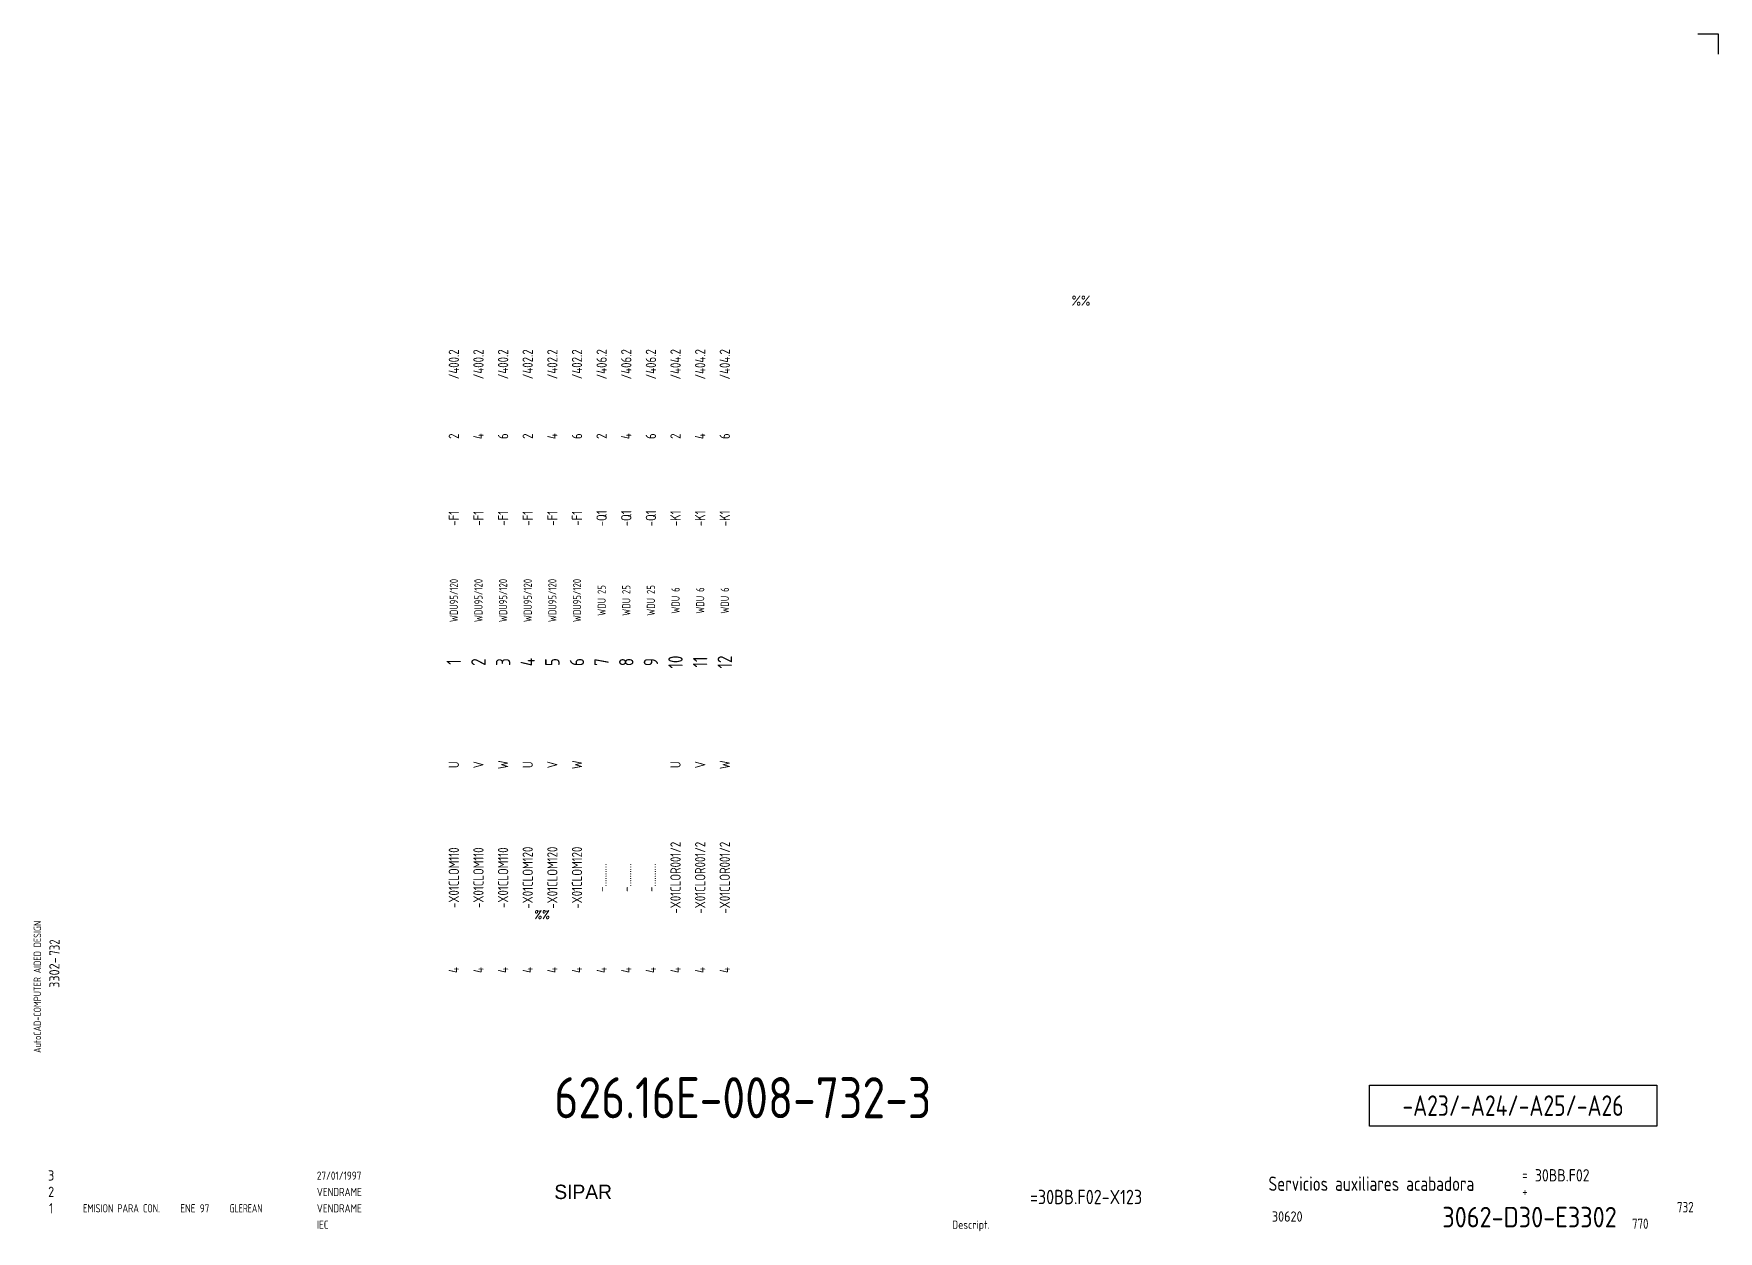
# Model space of a CAD drawing. Extents: x 10 to 420, y 5 to 297.
import ezdxf
from ezdxf.enums import TextEntityAlignment as Align

# ---------------------------------------------------------------- set-up
doc = ezdxf.new("R2010")
doc.units = 0
doc.header["$LTSCALE"] = 8
doc.header["$MEASUREMENT"] = 0
doc.layers.get('0').update_dxf_attribs({"linetype": 'CONTINUOUS'})
doc.layers.add('CART', color=7, linetype='CONTINUOUS')
doc.styles.add('DIN', font='DIN', dxfattribs={"width": 0.85})
doc.styles.add('SIMPLEX', font='SIMPLEX', dxfattribs={"width": 0.9})
doc.styles.add('UNIV', font='UNIV')

# ---------------------------------------------------------------- blocks, each defined once
blk = doc.blocks.new('WB-FG100')
at = {"layer": 'CART', "color": 1}
for p, q in [((415, 297), (420, 297)), ((420, 297), (420, 292))]:
    blk.add_line(p, q, dxfattribs=at)
at = {"layer": 'CART', "color": 1, "style": 'DIN', "width": 0.8}
blk.add_text('AutoCAD-COMPUTER AIDED DESIGN', height=1.8, rotation=90, dxfattribs=at).set_placement((11.47, 48.84))
at = {"layer": 'CART', "color": 3, "style": 'DIN', "width": 0.8}
for s, p in [('=', (372.24, 17.91)), ('+', (372.24, 13.87))]:
    blk.add_text(s, height=2.5, dxfattribs=at).set_placement(p)
at = {"layer": 'CART', "color": 7, "style": 'DIN', "width": 0.9}
blk.add_attdef('FILE', text='', height=2.5, rotation=90, dxfattribs=at).set_placement((15.95, 68.38), align=Align.CENTER)
for tag, p in [('MOD-3', (13.92, 19)), ('MOD-2', (13.92, 15)), ('MOD-1', (13.92, 11)), ('NR.COMMESSA', (315, 9))]:
    blk.add_attdef(tag, text='', height=2.5, dxfattribs=at).set_placement(p, align=Align.MIDDLE)
at = {"layer": 'CART', "color": 7, "style": 'DIN'}
for tag, width, p in [('REV-3', 0.9, (21.66, 19)), ('DATA-3', 0.9, (45.37, 19)), ('NOME-3', 0.9, (57.37, 19)), ('REV-2', 0.9, (21.66, 15)), ('DATA-2', 0.9, (45.37, 15)), ('NOME-2', 0.9, (57.37, 15)), ('REV-1', 0.9, (21.66, 11)), ('DATA-1', 0.9, (45.37, 11)), ('NOME-1', 0.7, (57.37, 11))]:
    blk.add_attdef(tag, text='', height=2, dxfattribs=dict(at, width=width)).set_placement(p, align=Align.MIDDLE_LEFT)
at = {"layer": 'CART', "color": 7, "style": 'DIN', "width": 0.9}
for tag, p, height in [('DATA', (78.64, 17.94), 2), ('ESECUTORE', (78.64, 13.97), 2), ('CONTROLLORE', (78.64, 9.99), 2), ('SEGUE', (398.93, 5.65), 2.8), ('NORMA', (78.64, 6.01), 2)]:
    blk.add_attdef(tag, p, '', height=height, dxfattribs=at)
at = {"layer": 'CART', "color": 2, "style": 'DIN', "width": 0.9}
for tag, p in [('TITOLO-1/3', (266.5, 18.23)), ('TITOLO-1/2', (266.5, 15.73)), ('TITOLO-2/3', (266.5, 13.18)), ('TITOLO-2/2', (266.5, 10.68)), ('TITOLO-3/3', (266.5, 8.13))]:
    blk.add_attdef(tag, text='', height=3.5, dxfattribs=at).set_placement(p, align=Align.MIDDLE)
at = {"layer": 'CART', "color": 3, "style": 'DIN', "width": 0.9}
blk.add_attdef('ASSIEME', text='', height=3.5, dxfattribs=at).set_placement((334, 17), align=Align.MIDDLE)
at = {"layer": 'CART', "color": 3, "style": 'DIN', "width": 0.85}
for tag, p in [('=', (375.33, 16.63)), ('+', (375.33, 12.76))]:
    blk.add_attdef(tag, text='', height=3, dxfattribs=at).set_placement(p, align=Align.BOTTOM_LEFT)
at = {"layer": 'CART', "color": 3, "style": 'DIN', "width": 0.9}
blk.add_attdef('FOGLIO', text='', height=2.8, dxfattribs=at).set_placement((414.2, 9.56), align=Align.RIGHT)
at = {"layer": 'CART', "color": 2, "style": 'DIN', "width": 0.9}
blk.add_attdef('DISEGNO', text='', height=5, dxfattribs=at).set_placement((395.27, 6.35), align=Align.RIGHT)
at = {"layer": 'CART', "color": 1, "style": 'DIN', "width": 0.9}
blk.add_attdef('TIPOLOGIA', (233.37, 6), '', height=2, dxfattribs=at)

msp = doc.modelspace()

# ---------------------------------------------------------------- linework, layer by layer
at = {"color": 2}
for p, q in [((335, 31), (335, 41)), ((335, 41), (405, 41)), ((405, 41), (405, 31)), ((405, 31), (335, 31))]:
    msp.add_line(p, q, dxfattribs=at)

# ---------------------------------------------------------------- block references
at = {"layer": 'CART'}
ref = msp.add_blockref('WB-FG100', (0, 0), dxfattribs=at)
ref.add_attrib('TIPOLOGIA', 'Descript.', (233.37, 6), dxfattribs={"color": 1, "height": 2, "style": 'DIN', "width": 0.9})
ref.add_attrib('ASSIEME', 'Servicios auxiliares acabadora', dxfattribs={"color": 3, "height": 3.5, "style": 'DIN', "width": 0.8}).set_placement((335.5, 17), align=Align.MIDDLE)
ref.add_attrib('=', '30BB.F02', dxfattribs={"color": 3, "height": 3, "style": 'DIN', "width": 0.85}).set_placement((375.33, 16.63), align=Align.BOTTOM_LEFT)
ref.add_attrib('NR.COMMESSA', '30620', dxfattribs={"color": 7, "height": 2.5, "style": 'DIN', "width": 0.9}).set_placement((315, 9), align=Align.MIDDLE)
ref.add_attrib('DISEGNO', '3062-D30-E3302', dxfattribs={"color": 2, "height": 5, "style": 'DIN', "width": 0.9}).set_placement((395.27, 6.35), align=Align.RIGHT)
ref.add_attrib('DATA', '27/01/1997', (78.64, 17.94), dxfattribs={"color": 7, "height": 2, "style": 'DIN', "width": 0.85})
ref.add_attrib('ESECUTORE', 'VENDRAME', (78.64, 13.97), dxfattribs={"color": 7, "height": 2, "style": 'DIN', "width": 0.85})
ref.add_attrib('CONTROLLORE', 'VENDRAME', (78.64, 9.99), dxfattribs={"color": 7, "height": 2, "style": 'DIN', "width": 0.85})
ref.add_attrib('NORMA', 'IEC', (78.64, 6.01), dxfattribs={"color": 7, "height": 2, "style": 'DIN', "width": 0.85})
ref.add_attrib('MOD-1', '1', dxfattribs={"color": 7, "height": 2.5, "style": 'DIN', "width": 0.9}).set_placement((13.92, 11), align=Align.MIDDLE)
ref.add_attrib('REV-1', 'EMISION PARA CON.', dxfattribs={"color": 7, "height": 2, "style": 'DIN', "width": 0.8}).set_placement((21.66, 11), align=Align.MIDDLE_LEFT)
ref.add_attrib('DATA-1', 'ENE 97', dxfattribs={"color": 7, "height": 2, "style": 'DIN', "width": 0.85}).set_placement((45.37, 11), align=Align.MIDDLE_LEFT)
ref.add_attrib('NOME-1', 'GLEREAN', dxfattribs={"color": 7, "height": 2, "style": 'DIN', "width": 0.7}).set_placement((57.37, 11), align=Align.MIDDLE_LEFT)
ref.add_attrib('MOD-2', '2', dxfattribs={"color": 7, "height": 2.5, "style": 'DIN', "width": 0.9}).set_placement((13.92, 15), align=Align.MIDDLE)
ref.add_attrib('MOD-3', '3', dxfattribs={"color": 7, "height": 2.5, "style": 'DIN', "width": 0.9}).set_placement((13.92, 19), align=Align.MIDDLE)
ref.add_attrib('FILE', '3302-', dxfattribs={"color": 7, "height": 2.5, "rotation": 90, "style": 'DIN', "width": 0.9}).set_placement((15.95, 68.38), align=Align.CENTER)

# ---------------------------------------------------------------- texts
at = {"style": 'DIN'}
for s, width, p in [('%%', 0.85, (262.5, 230.75)), ('770', 0.8, (399, 6))]:
    msp.add_text(s, height=2.5, dxfattribs=dict(at, width=width)).set_placement(p)
at = {"style": 'DIN', "width": 0.8}
for s, height, p in [('/400.2', 2.5, (112, 216.5)), ('/400.2', 2.5, (118, 216.5)), ('/400.2', 2.5, (124, 216.5)), ('/402.2', 2.5, (130, 216.5)), ('/402.2', 2.5, (136, 216.5)), ('/402.2', 2.5, (142, 216.5)), ('/406.2', 2.5, (148, 216.5)), ('/406.2', 2.5, (154, 216.5)), ('/406.2', 2.5, (160, 216.5)), ('/404.2', 2.5, (166, 216.5)), ('/404.2', 2.5, (172, 216.5)), ('/404.2', 2.5, (178, 216.5)), ('2', 2.5, (112, 199)), ('4', 2.5, (118, 199)), ('6', 2.5, (124, 199)), ('2', 2.5, (130, 199)), ('4', 2.5, (136, 199)), ('6', 2.5, (142, 199)), ('2', 2.5, (148, 199)), ('4', 2.5, (154, 199)), ('6', 2.5, (160, 199)), ('2', 2.5, (166, 199)), ('4', 2.5, (172, 199)), ('6', 2.5, (178, 199)), ('-Q1', 2.5, (148, 179)), ('-Q1', 2.5, (154, 179)), ('-Q1', 2.5, (160, 179)), ('-K1', 2.5, (166, 179)), ('-K1', 2.5, (172, 179)), ('-K1', 2.5, (178, 179)), ('-F1', 2.5, (112, 179)), ('-F1', 2.5, (118, 179)), ('-F1', 2.5, (124, 179)), ('-F1', 2.5, (130, 179)), ('-F1', 2.5, (136, 179)), ('-F1', 2.5, (142, 179)), ('WDU95/120', 2, (112, 159)), ('WDU95/120', 2, (118, 159)), ('WDU95/120', 2, (124, 159)), ('WDU95/120', 2, (130, 159)), ('WDU95/120', 2, (136, 159)), ('WDU95/120', 2, (142, 159)), ('WDU 25', 2, (148, 159)), ('WDU 25', 2, (154, 159)), ('WDU 25', 2, (160, 159)), ('WDU 6', 2, (166, 159)), ('WDU 6', 2, (172, 159)), ('WDU 6', 2, (178, 159)), ('U', 2.5, (112, 119)), ('V', 2.5, (118, 119)), ('W', 2.5, (124, 119)), ('U', 2.5, (130, 119)), ('V', 2.5, (136, 119)), ('W', 2.5, (142, 119)), ('U', 2.5, (166, 119)), ('V', 2.5, (172, 119)), ('W', 2.5, (178, 119)), ('-X01CLOM110', 2.5, (112, 91.5)), ('-X01CLOM110', 2.5, (118, 91.5)), ('-X01CLOM110', 2.5, (124, 91.5)), ('-X01CLOM120', 2.5, (130, 91.5)), ('-X01CLOM120', 2.5, (136, 91.5)), ('-X01CLOM120', 2.5, (142, 91.5)), ('-X01CLOR001/2', 2.5, (166, 91.5)), ('-X01CLOR001/2', 2.5, (172, 91.5)), ('-X01CLOR001/2', 2.5, (178, 91.5)), ('-..........', 2.5, (148, 91.5)), ('-..........', 2.5, (154, 91.5)), ('-..........', 2.5, (160, 91.5)), ('4', 2.5, (112, 69)), ('4', 2.5, (118, 69)), ('4', 2.5, (124, 69)), ('4', 2.5, (130, 69)), ('4', 2.5, (136, 69)), ('4', 2.5, (142, 69)), ('4', 2.5, (148, 69)), ('4', 2.5, (154, 69)), ('4', 2.5, (160, 69)), ('4', 2.5, (166, 69)), ('4', 2.5, (172, 69)), ('4', 2.5, (178, 69))]:
    msp.add_text(s, height=height, rotation=90, dxfattribs=at).set_placement(p, align=Align.MIDDLE)
at = {"color": 6, "style": 'DIN', "width": 0.8}
for s, p in [('1', (112, 144)), ('2', (118, 144)), ('3', (124, 144)), ('4', (130, 144)), ('5', (136, 144)), ('6', (142, 144)), ('7', (148, 144)), ('8', (154, 144)), ('9', (160, 144)), ('10', (166, 144)), ('11', (172, 144)), ('12', (178, 144))]:
    msp.add_text(s, height=3.5, rotation=90, dxfattribs=at).set_placement(p, align=Align.MIDDLE)
at = {"color": 7, "linetype": 'Continuous', "style": 'SIMPLEX', "width": 0.9}
msp.add_text('%%', height=2, dxfattribs=at).set_placement((133.5, 82.5), align=Align.MIDDLE)
at = {"style": 'DIN', "width": 0.8}
msp.add_text('732', height=2.5, rotation=90, dxfattribs=at).set_placement((16, 72.5))
at = {"color": 6, "style": 'DIN', "width": 0.8}
msp.add_text('-A23/-A24/-A25/-A26', height=5, dxfattribs=at).set_placement((370, 36), align=Align.MIDDLE)
at = {"color": 3, "style": 'DIN', "width": 0.85}
msp.add_text('=30BB.F02-X123', height=3.5, dxfattribs=at).set_placement((266, 12), align=Align.CENTER)
at = {"color": 3, "style": 'DIN', "width": 0.8}
msp.add_text('732', height=2.56, dxfattribs=at).set_placement((414, 10), align=Align.RIGHT)
at = {"color": 2, "insert": (136.47, 42.92), "char_height": 10, "width": 111.0411, "attachment_point": 1, "style": 'DIN'}
msp.add_mtext('626.16E-008-732-3', dxfattribs=at)
at = {"layer": 'CART', "color": 2, "linetype": 'Continuous', "style": 'UNIV'}
msp.add_text('SIPAR', height=3.5, dxfattribs=at).set_placement((143.5, 13.25), align=Align.CENTER)

doc.saveas('drawing.dxf')
